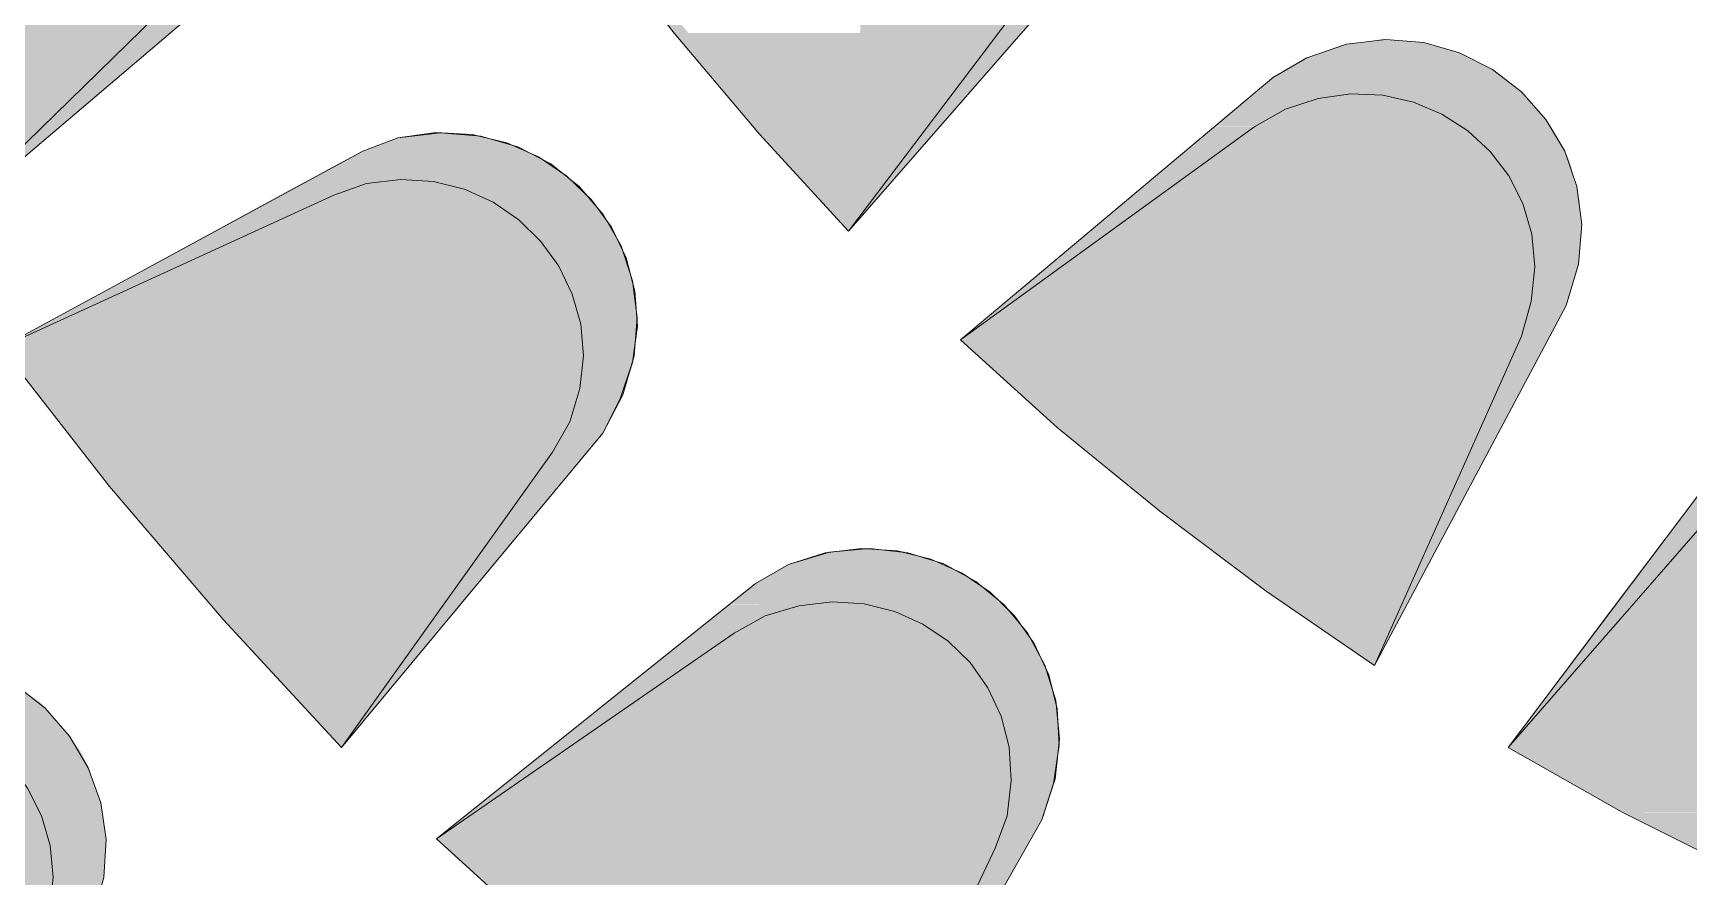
# Model space of a CAD drawing. Extents: x 0 to 245, y -13 to 205.
# Drawn here: x 110.05 to 136.17, y 60.4 to 73.71 of the extents above; entities that cross this region are included whole.
import ezdxf

# ---------------------------------------------------------------- set-up
doc = ezdxf.new("R2010")
doc.units = 0
doc.layers.add('FILL', color=8, linetype='Continuous')
doc.layers.add('GEOMETRY', color=7, linetype='Continuous')

msp = doc.modelspace()

# ---------------------------------------------------------------- hatches: boundary and pattern name
at = {"layer": 'FILL'}
for points in [[(122.911, 70.587), (127.153, 75.457), (127.489, 76.045), (127.683, 76.648), (127.745, 77.251), (127.685, 77.838), (127.514, 78.394), (127.241, 78.905), (126.876, 79.356), (126.431, 79.731), (125.914, 80.016), (125.337, 80.195), (124.708, 80.254), (124.04, 80.177), (123.459, 79.997)], [(108.351, 70.438), (113.265, 74.617), (113.688, 75.146), (113.974, 75.708), (114.133, 76.289), (114.17, 76.871), (114.092, 77.441), (113.908, 77.982), (113.623, 78.478), (113.246, 78.916), (112.782, 79.277), (112.24, 79.549), (111.625, 79.714), (110.946, 79.757), (110.335, 79.636)], [(117.721, 77.021), (118.911, 75.337), (120.162, 73.714), (121.505, 72.121), (122.91, 70.587)], [(122.911, 70.587), (126.359, 75.157)], [(126.359, 75.157), (126.877, 75.157), (122.911, 70.587)], [(105.849, 74.436), (106.857, 72.751), (110.703, 72.751)], [(105.849, 74.436), (112.442, 74.436), (110.703, 72.751)], [(108.351, 70.438), (112.442, 74.436)], [(112.442, 74.436), (113.051, 74.436), (108.351, 70.438)], [(120.163, 73.714), (121.506, 72.12), (124.07, 72.12)], [(120.163, 73.714), (125.26, 73.714), (124.07, 72.12)], [(131.211, 63.734), (134.232, 69.415), (134.428, 70.066), (134.481, 70.696), (134.404, 71.296), (134.211, 71.851), (133.916, 72.352), (133.532, 72.785), (133.074, 73.14), (132.554, 73.404), (131.988, 73.567), (131.388, 73.615), (130.768, 73.538), (130.143, 73.324), (129.625, 73.023)], [(130.386, 73.413), (130.142, 73.323), (132.706, 73.323)], [(130.722, 73.534), (130.386, 73.413), (132.523, 73.413)], [(130.386, 73.413), (132.523, 73.413), (132.706, 73.323)], [(131.028, 73.564), (130.722, 73.535), (132.096, 73.535)], [(130.722, 73.534), (132.096, 73.534), (132.523, 73.413)], [(131.333, 73.622), (131.028, 73.563), (131.944, 73.563)], [(131.028, 73.564), (131.944, 73.564), (132.096, 73.535)], [(130.142, 73.323), (129.806, 73.143), (133.073, 73.143)], [(130.142, 73.323), (132.706, 73.323), (133.073, 73.143)], [(124.679, 68.874), (129.624, 73.022)], [(129.625, 73.023), (129.32, 72.752), (133.563, 72.752)], [(129.806, 73.144), (129.624, 73.023), (133.225, 73.023)], [(129.625, 73.023), (133.226, 73.023), (133.563, 72.752)], [(129.806, 73.144), (133.073, 73.144), (133.225, 73.023)], [(106.857, 72.751), (110.703, 72.751), (108.351, 70.438)], [(129.226, 72.693), (129.013, 72.512), (129.806, 72.512)], [(129.32, 72.751), (129.226, 72.692), (130.327, 72.692)], [(129.226, 72.693), (130.327, 72.693), (129.806, 72.512)], [(133.531, 68.934), (133.683, 69.476), (133.738, 70.025), (133.691, 70.543), (133.552, 71.025), (133.331, 71.462), (133.037, 71.847), (132.682, 72.174), (132.274, 72.436), (131.824, 72.625), (131.343, 72.734), (130.839, 72.756), (130.324, 72.684), (129.807, 72.512), (129.32, 72.241)], [(129.32, 72.751), (130.876, 72.751), (130.327, 72.692)], [(130.265, 72.693), (129.99, 72.601), (131.944, 72.601)], [(130.6, 72.722), (130.265, 72.693), (131.578, 72.693)], [(130.265, 72.693), (131.577, 72.693), (131.944, 72.601)], [(130.844, 72.751), (130.6, 72.722), (131.393, 72.722)], [(130.6, 72.722), (131.393, 72.722), (131.578, 72.693)], [(130.876, 72.751), (133.562, 72.751)], [(130.876, 72.751), (133.562, 72.751)], [(130.876, 72.751), (131.426, 72.722), (133.592, 72.722)], [(130.876, 72.751), (133.562, 72.751), (133.592, 72.722)], [(131.426, 72.722), (131.974, 72.572), (133.715, 72.572)], [(131.426, 72.722), (133.592, 72.722), (133.715, 72.572)], [(129.013, 72.512), (128.677, 72.241), (129.32, 72.241)], [(129.013, 72.512), (129.806, 72.512), (129.32, 72.241)], [(129.747, 72.512), (129.472, 72.329), (132.432, 72.329)], [(129.99, 72.601), (129.747, 72.512), (132.127, 72.512)], [(129.747, 72.512), (132.127, 72.512), (132.432, 72.329)], [(129.99, 72.601), (131.944, 72.601), (132.127, 72.512)], [(131.973, 72.571), (132.461, 72.329), (133.927, 72.329)], [(131.973, 72.571), (133.714, 72.571), (133.927, 72.329)], [(114.914, 62.441), (119.034, 67.402), (119.352, 68.008), (119.53, 68.62), (119.578, 69.224), (119.506, 69.807), (119.324, 70.355), (119.041, 70.853), (118.669, 71.29), (118.216, 71.65), (117.692, 71.921), (117.108, 72.089), (116.474, 72.139), (115.799, 72.06), (115.249, 71.85)], [(119.034, 67.402), (119.308, 67.943), (119.505, 68.52), (119.58, 69.091), (119.542, 69.643), (119.403, 70.166), (119.171, 70.65), (118.857, 71.084), (118.47, 71.459), (118.021, 71.762), (117.52, 71.985), (116.975, 72.115), (116.399, 72.144), (115.799, 72.06), (115.249, 71.85)], [(116.41, 72.151), (116.134, 72.091), (117.05, 72.091)], [(121.505, 72.12), (124.069, 72.12), (122.91, 70.587)], [(124.679, 68.874), (129.32, 72.24)], [(128.677, 72.24), (124.771, 68.933)], [(128.677, 72.24), (129.32, 72.24), (124.771, 68.933)], [(129.259, 72.211), (128.984, 72.001), (132.89, 72.001)], [(129.471, 72.329), (129.258, 72.211), (132.616, 72.211)], [(129.259, 72.211), (132.616, 72.211), (132.89, 72.001)], [(129.471, 72.329), (132.431, 72.329), (132.616, 72.211)], [(132.462, 72.329), (132.494, 72.301), (133.958, 72.301)], [(132.462, 72.329), (133.928, 72.329), (133.958, 72.301)], [(132.494, 72.301), (132.89, 72.001), (134.14, 72.001)], [(132.494, 72.301), (133.958, 72.301), (134.14, 72.001)], [(109.542, 68.753), (115.249, 71.85)], [(115.249, 71.85), (114.883, 71.671), (118.179, 71.671)], [(115.494, 71.94), (115.249, 71.85), (117.812, 71.85)], [(115.249, 71.85), (117.813, 71.85), (118.179, 71.671)], [(115.798, 72.06), (115.493, 71.94), (117.629, 71.94)], [(115.494, 71.94), (117.63, 71.94), (117.812, 71.85)], [(115.798, 72.06), (117.202, 72.06), (117.629, 71.94)], [(116.134, 72.091), (115.799, 72.06), (117.203, 72.06)], [(116.134, 72.091), (117.05, 72.091), (117.203, 72.06)], [(128.983, 72.001), (128.403, 71.579), (133.255, 71.579)], [(128.983, 72.001), (132.889, 72.001), (133.255, 71.579)], [(132.889, 72.001), (133.073, 71.759), (134.263, 71.759)], [(132.889, 72.001), (134.14, 72.001), (134.263, 71.759)], [(114.883, 71.671), (114.394, 71.4), (118.515, 71.4)], [(114.883, 71.671), (118.179, 71.671), (118.515, 71.4)], [(128.403, 71.579), (127.732, 71.099), (133.5, 71.099)], [(128.403, 71.579), (133.256, 71.579), (133.5, 71.099)], [(133.073, 71.759), (133.256, 71.579), (134.325, 71.579)], [(133.073, 71.759), (134.263, 71.759), (134.325, 71.579)], [(133.255, 71.579), (133.469, 71.188), (134.415, 71.188)], [(133.255, 71.579), (134.324, 71.579), (134.415, 71.188)], [(114.273, 71.339), (113.936, 71.158), (114.792, 71.158)], [(114.393, 71.4), (114.273, 71.339), (115.309, 71.339)], [(114.273, 71.339), (115.309, 71.339), (114.792, 71.158)], [(114.393, 71.4), (115.86, 71.4), (115.309, 71.339)], [(118.24, 67.101), (118.514, 67.582), (118.675, 68.106), (118.729, 68.623), (118.686, 69.123), (118.554, 69.596), (118.341, 70.034), (118.056, 70.428), (117.708, 70.768), (117.304, 71.045), (116.854, 71.25), (116.366, 71.373), (115.848, 71.406), (115.309, 71.339), (114.792, 71.159)], [(115.586, 71.369), (115.249, 71.309), (116.563, 71.309)], [(115.83, 71.4), (115.586, 71.37), (116.378, 71.37)], [(115.586, 71.369), (116.378, 71.369), (116.563, 71.309)], [(115.86, 71.4), (116.41, 71.37), (118.577, 71.37)], [(115.86, 71.4), (118.514, 71.4), (118.577, 71.37)], [(116.41, 71.369), (116.654, 71.309), (118.667, 71.309)], [(116.41, 71.369), (118.577, 71.369), (118.667, 71.309)], [(109.542, 68.753), (114.792, 71.158)], [(113.937, 71.158), (110.212, 69.114), (110.335, 69.114)], [(113.937, 71.158), (114.791, 71.158), (110.335, 69.114)], [(114.731, 71.129), (114.393, 70.978), (117.416, 70.978)], [(114.731, 71.129), (117.111, 71.129), (117.416, 70.978)], [(115.005, 71.219), (114.732, 71.129), (117.111, 71.129)], [(115.249, 71.31), (115.005, 71.219), (116.928, 71.219)], [(115.005, 71.219), (116.928, 71.219), (117.111, 71.129)], [(115.249, 71.31), (116.562, 71.31), (116.928, 71.219)], [(116.654, 71.31), (116.958, 71.219), (118.727, 71.219)], [(116.654, 71.31), (118.667, 71.31), (118.727, 71.219)], [(116.958, 71.219), (117.446, 70.948), (118.943, 70.948)], [(116.958, 71.219), (118.728, 71.219), (118.943, 70.948)], [(127.732, 71.099), (126.999, 70.558), (133.683, 70.558)], [(127.732, 71.099), (133.5, 71.099), (133.683, 70.558)], [(133.469, 71.189), (133.531, 71.069), (134.446, 71.069)], [(133.469, 71.189), (134.415, 71.189), (134.446, 71.069)], [(133.531, 71.069), (133.683, 70.588), (134.476, 70.588)], [(133.531, 71.069), (134.446, 71.069), (134.476, 70.588)], [(114.393, 70.978), (113.663, 70.649), (117.874, 70.649)], [(114.393, 70.978), (117.415, 70.978), (117.874, 70.649)], [(117.446, 70.948), (117.599, 70.827), (119.065, 70.827)], [(117.446, 70.948), (118.943, 70.948), (119.065, 70.827)], [(117.599, 70.827), (117.874, 70.616), (119.156, 70.616)], [(117.599, 70.827), (119.065, 70.827), (119.156, 70.616)], [(113.663, 70.649), (112.747, 70.227), (118.24, 70.227)], [(113.663, 70.649), (117.875, 70.649), (118.24, 70.227)], [(117.875, 70.616), (118.149, 70.287), (119.339, 70.287)], [(117.875, 70.616), (119.156, 70.616), (119.339, 70.287)], [(126.999, 70.558), (126.268, 70.017), (133.744, 70.017)], [(126.999, 70.558), (133.684, 70.558), (133.744, 70.017)], [(133.683, 70.587), (133.683, 70.558), (134.476, 70.558)], [(133.683, 70.587), (134.476, 70.587), (134.476, 70.558)], [(133.683, 70.558), (133.744, 70.017), (134.415, 70.017)], [(133.683, 70.558), (134.476, 70.558), (134.415, 70.017)], [(118.149, 70.287), (118.24, 70.196), (119.37, 70.196)], [(118.149, 70.287), (119.338, 70.287), (119.37, 70.196)], [(112.747, 70.227), (111.679, 69.746), (118.485, 69.746)], [(112.747, 70.227), (118.24, 70.227), (118.485, 69.746)], [(118.24, 70.196), (118.514, 69.716), (119.522, 69.716)], [(118.24, 70.196), (119.37, 70.196), (119.522, 69.716)], [(126.267, 70.017), (125.503, 69.476), (133.683, 69.476)], [(126.267, 70.017), (133.744, 70.017), (133.683, 69.476)], [(133.744, 70.017), (133.744, 69.987), (134.416, 69.987)], [(133.744, 70.017), (134.416, 70.017), (134.416, 69.987)], [(133.744, 69.987), (133.683, 69.476), (134.232, 69.476)], [(133.744, 69.987), (134.416, 69.987), (134.232, 69.476)], [(111.678, 69.745), (110.549, 69.205), (118.666, 69.205)], [(111.678, 69.745), (118.485, 69.745), (118.666, 69.205)], [(118.514, 69.716), (119.522, 69.716)], [(118.514, 69.716), (119.522, 69.716)], [(118.514, 69.716), (118.666, 69.205), (119.582, 69.205)], [(118.514, 69.716), (119.522, 69.716), (119.582, 69.205)], [(125.504, 69.476), (124.772, 68.934), (133.531, 68.934)], [(125.504, 69.476), (133.684, 69.476), (133.531, 68.934)], [(133.653, 69.414), (133.531, 68.934), (133.989, 68.934)], [(133.683, 69.476), (133.653, 69.414), (134.232, 69.414)], [(133.653, 69.414), (134.232, 69.414), (133.989, 68.934)], [(133.683, 69.476), (134.232, 69.476), (134.232, 69.414)], [(110.549, 69.205), (109.541, 68.753), (118.728, 68.753)], [(110.213, 69.114), (110.336, 69.114), (109.542, 68.753)], [(110.549, 69.205), (118.666, 69.205), (118.728, 68.753)], [(118.667, 69.205), (118.667, 69.114), (119.583, 69.114)], [(118.667, 69.205), (119.583, 69.205), (119.583, 69.114)], [(118.667, 69.114), (118.728, 68.634), (119.522, 68.634)], [(118.667, 69.114), (119.583, 69.114), (119.522, 68.634)], [(109.542, 68.753), (111.252, 66.56), (113.052, 64.455), (114.914, 62.441)], [(109.542, 68.753), (109.634, 68.664), (118.728, 68.664)], [(109.542, 68.753), (118.728, 68.753), (118.728, 68.664)], [(124.771, 68.934), (124.679, 68.873)], [(124.771, 68.934), (124.679, 68.873), (133.469, 68.873)], [(124.679, 68.874), (126.205, 67.492), (127.825, 66.169), (129.501, 64.906), (131.21, 63.733)], [(124.679, 68.874), (126.205, 67.492), (132.859, 67.492)], [(124.679, 68.874), (133.469, 68.874), (132.859, 67.492)], [(124.771, 68.934), (133.531, 68.934), (133.469, 68.873)], [(133.469, 68.874), (133.927, 68.874), (131.21, 63.733)], [(131.211, 63.734), (133.531, 68.934)], [(133.531, 68.934), (133.469, 68.873), (133.927, 68.873)], [(133.531, 68.934), (133.989, 68.934), (133.927, 68.873)], [(109.634, 68.664), (110.062, 68.122), (118.667, 68.122)], [(109.634, 68.664), (118.728, 68.664), (118.667, 68.122)], [(118.699, 68.515), (118.667, 68.093), (119.37, 68.093)], [(118.728, 68.634), (118.699, 68.515), (119.522, 68.515)], [(118.699, 68.515), (119.522, 68.515), (119.37, 68.093)], [(118.728, 68.634), (119.522, 68.634), (119.522, 68.515)], [(110.062, 68.122), (110.458, 67.582), (118.514, 67.582)], [(110.062, 68.122), (118.666, 68.122), (118.514, 67.582)], [(118.606, 67.943), (118.514, 67.583), (119.125, 67.583)], [(118.667, 68.093), (118.606, 67.943), (119.309, 67.943)], [(118.606, 67.943), (119.308, 67.943), (119.125, 67.583)], [(118.667, 68.093), (119.37, 68.093), (119.309, 67.943)], [(110.458, 67.582), (110.824, 67.101), (118.24, 67.101)], [(110.458, 67.582), (118.515, 67.582), (118.24, 67.101)], [(118.422, 67.402), (118.239, 67.101), (118.758, 67.101)], [(118.514, 67.582), (118.422, 67.401), (119.034, 67.401)], [(118.422, 67.402), (119.033, 67.402), (118.758, 67.101)], [(118.514, 67.582), (119.124, 67.582), (119.034, 67.401)], [(126.206, 67.492), (127.825, 66.169), (132.279, 66.169)], [(126.206, 67.492), (132.859, 67.492), (132.279, 66.169)], [(133.317, 62.441), (137.193, 67.583)], [(110.824, 67.101), (111.252, 66.56), (117.875, 66.56)], [(110.824, 67.101), (118.24, 67.101), (117.875, 66.56)], [(114.914, 62.441), (118.24, 67.101)], [(118.24, 67.101), (118.759, 67.101), (114.914, 62.441)], [(133.317, 62.441), (137.071, 66.74)], [(136.552, 66.739), (134.812, 64.455), (135.056, 64.455)], [(136.552, 66.739), (137.071, 66.739), (135.056, 64.455)], [(111.252, 66.56), (113.052, 64.456), (116.378, 64.456)], [(111.252, 66.56), (117.875, 66.56), (116.378, 64.456)], [(127.825, 66.169), (129.502, 64.906), (131.73, 64.906)], [(127.825, 66.169), (132.279, 66.169), (131.73, 64.906)], [(136.492, 66.079), (136.033, 65.537), (141.892, 65.537)], [(122.788, 55.708), (125.961, 61.299), (126.171, 61.947), (126.241, 62.578), (126.183, 63.18), (126.01, 63.74), (125.734, 64.248), (125.367, 64.691), (124.923, 65.058), (124.413, 65.336), (123.849, 65.514), (123.245, 65.58), (122.612, 65.521), (121.964, 65.327), (121.445, 65.026)], [(125.961, 61.299), (126.147, 61.87), (126.235, 62.476), (126.206, 63.052), (126.072, 63.589), (125.843, 64.081), (125.531, 64.517), (125.147, 64.89), (124.703, 65.191), (124.209, 65.412), (123.677, 65.544), (123.118, 65.58), (122.543, 65.51), (121.964, 65.327), (121.445, 65.027)], [(121.964, 65.327), (121.506, 65.056), (124.925, 65.056)], [(122.055, 65.357), (121.963, 65.328), (124.405, 65.328)], [(121.964, 65.327), (124.405, 65.327), (124.925, 65.056)], [(122.574, 65.507), (122.055, 65.357), (124.375, 65.357)], [(122.055, 65.357), (124.374, 65.357), (124.405, 65.328)], [(122.665, 65.537), (122.574, 65.507), (123.825, 65.507)], [(122.574, 65.507), (123.825, 65.507), (124.375, 65.357)], [(123.184, 65.568), (122.664, 65.538), (123.794, 65.538)], [(122.665, 65.537), (123.794, 65.537), (123.825, 65.507)], [(136.033, 65.537), (135.546, 64.997), (141.955, 64.997)], [(136.033, 65.537), (141.892, 65.537), (141.955, 64.997)], [(121.505, 65.056), (121.444, 65.027), (124.954, 65.027)], [(121.505, 65.056), (124.924, 65.056), (124.954, 65.027)], [(116.41, 60.997), (121.445, 65.026)], [(121.445, 65.027), (121.079, 64.726), (125.291, 64.726)], [(121.445, 65.027), (124.955, 65.027), (125.291, 64.726)], [(129.502, 64.906), (131.731, 64.906), (131.211, 63.733)], [(135.546, 64.997), (135.057, 64.455), (141.923, 64.455)], [(135.546, 64.997), (141.955, 64.997), (141.923, 64.455)], [(121.017, 64.696), (120.803, 64.516), (121.597, 64.516)], [(121.079, 64.726), (121.017, 64.697), (122.147, 64.697)], [(121.017, 64.696), (122.147, 64.696), (121.597, 64.516)], [(121.079, 64.726), (122.697, 64.726), (122.147, 64.697)], [(125.228, 60.849), (125.413, 61.359), (125.479, 61.917), (125.444, 62.445), (125.318, 62.936), (125.11, 63.383), (124.829, 63.779), (124.484, 64.116), (124.085, 64.387), (123.641, 64.587), (123.161, 64.706), (122.654, 64.739), (122.13, 64.678), (121.597, 64.517), (121.11, 64.245)], [(121.658, 64.546), (121.567, 64.484), (123.825, 64.484)], [(122.086, 64.664), (121.658, 64.546), (123.764, 64.546)], [(121.658, 64.546), (123.763, 64.546), (123.825, 64.484)], [(122.239, 64.696), (122.086, 64.664), (123.276, 64.664)], [(122.086, 64.664), (123.277, 64.664), (123.764, 64.546)], [(122.665, 64.726), (122.239, 64.697), (123.215, 64.697)], [(122.239, 64.696), (123.215, 64.696), (123.276, 64.664)], [(122.697, 64.726), (123.246, 64.697), (125.382, 64.697)], [(122.697, 64.726), (125.291, 64.726), (125.382, 64.697)], [(123.246, 64.696), (123.277, 64.664), (125.382, 64.664)], [(123.246, 64.696), (125.382, 64.696), (125.382, 64.664)], [(123.277, 64.664), (123.795, 64.517), (125.504, 64.517)], [(123.277, 64.664), (125.381, 64.664), (125.504, 64.517)], [(113.051, 64.455), (116.377, 64.455), (114.913, 62.44)], [(120.803, 64.517), (120.467, 64.246), (121.11, 64.246)], [(120.803, 64.517), (121.597, 64.517), (121.11, 64.246)], [(121.17, 64.275), (121.079, 64.216), (124.315, 64.216)], [(121.567, 64.485), (121.17, 64.275), (124.253, 64.275)], [(121.17, 64.275), (124.253, 64.275), (124.315, 64.216)], [(121.567, 64.485), (123.825, 64.485), (124.253, 64.275)], [(123.795, 64.517), (124.284, 64.275), (125.718, 64.275)], [(123.795, 64.517), (125.504, 64.517), (125.718, 64.275)], [(124.284, 64.275), (124.344, 64.185), (125.779, 64.185)], [(124.284, 64.275), (125.718, 64.275), (125.779, 64.185)], [(134.813, 64.455), (135.056, 64.455), (133.317, 62.44)], [(135.056, 64.455), (133.317, 62.44), (141.527, 62.44)], [(135.056, 64.455), (141.922, 64.455), (141.527, 62.44)], [(116.41, 60.997), (121.11, 64.245)], [(120.467, 64.245), (116.776, 61.299), (116.835, 61.299)], [(120.467, 64.245), (121.11, 64.245), (116.835, 61.299)], [(121.079, 64.216), (120.652, 63.914), (124.68, 63.914)], [(121.079, 64.216), (124.314, 64.216), (124.68, 63.914)], [(124.343, 64.185), (124.71, 63.914), (125.901, 63.914)], [(124.343, 64.185), (125.779, 64.185), (125.901, 63.914)], [(106.216, 53.784), (110.672, 59.194), (110.988, 59.784), (111.16, 60.386), (111.198, 60.986), (111.113, 61.569), (110.917, 62.119), (110.621, 62.621), (110.236, 63.061), (109.774, 63.423), (109.245, 63.693), (108.661, 63.855), (108.034, 63.893), (107.375, 63.794), (106.826, 63.554)], [(120.652, 63.914), (120.009, 63.493), (125.046, 63.493)], [(120.652, 63.914), (124.679, 63.914), (125.046, 63.493)], [(124.711, 63.914), (124.893, 63.643), (126.053, 63.643)], [(124.711, 63.914), (125.901, 63.914), (126.053, 63.643)], [(120.009, 63.493), (119.308, 63.013), (125.29, 63.013)], [(120.009, 63.493), (125.045, 63.493), (125.29, 63.013)], [(124.892, 63.644), (125.045, 63.494), (126.083, 63.494)], [(124.892, 63.644), (126.052, 63.644), (126.083, 63.494)], [(125.046, 63.493), (125.26, 63.073), (126.206, 63.073)], [(125.046, 63.493), (126.084, 63.493), (126.206, 63.073)], [(106.582, 63.433), (106.033, 63.132), (110.184, 63.132)], [(106.582, 63.433), (109.756, 63.433), (110.184, 63.132)], [(109.878, 58.863), (110.152, 59.344), (110.311, 59.874), (110.363, 60.393), (110.316, 60.893), (110.178, 61.364), (109.96, 61.799), (109.668, 62.187), (109.313, 62.519), (108.903, 62.788), (108.447, 62.984), (107.952, 63.098), (107.43, 63.121), (106.887, 63.043), (106.367, 62.862)], [(107.437, 63.132), (108.016, 63.073), (110.212, 63.073)], [(107.437, 63.132), (110.183, 63.132), (110.212, 63.073)], [(108.016, 63.073), (110.245, 63.073)], [(108.016, 63.073), (110.245, 63.073)], [(108.107, 63.073), (108.535, 62.952), (110.336, 62.952)], [(108.107, 63.073), (110.245, 63.073), (110.336, 62.952)], [(119.308, 63.013), (118.544, 62.471), (125.442, 62.471)], [(119.308, 63.013), (125.29, 63.013), (125.442, 62.471)], [(125.259, 63.073), (125.29, 62.982), (126.205, 62.982)], [(125.259, 63.073), (126.205, 63.073), (126.205, 62.982)], [(125.291, 62.983), (125.442, 62.471), (126.236, 62.471)], [(125.291, 62.983), (126.206, 62.983), (126.236, 62.471)], [(108.535, 62.952), (109.054, 62.712), (110.55, 62.712)], [(108.535, 62.952), (110.336, 62.952), (110.55, 62.712)], [(109.053, 62.712), (109.175, 62.592), (110.64, 62.592)], [(109.053, 62.712), (110.549, 62.712), (110.64, 62.592)], [(109.176, 62.592), (109.482, 62.382), (110.794, 62.382)], [(109.176, 62.592), (110.641, 62.592), (110.794, 62.382)], [(118.545, 62.471), (117.752, 61.931), (125.474, 61.931)], [(118.545, 62.471), (125.442, 62.471), (125.474, 61.931)], [(125.442, 62.471), (126.236, 62.471)], [(125.442, 62.471), (126.236, 62.471)], [(125.442, 62.471), (125.473, 61.901), (126.175, 61.901)], [(125.442, 62.471), (126.236, 62.471), (126.175, 61.901)], [(133.317, 62.441), (135.118, 61.42), (136.98, 60.488), (138.902, 59.646), (140.826, 58.864)], [(133.317, 62.441), (135.118, 61.42), (141.343, 61.42)], [(133.317, 62.441), (141.527, 62.441), (141.343, 61.42)], [(109.481, 62.382), (109.755, 62.082), (110.946, 62.082)], [(109.481, 62.382), (110.793, 62.382), (110.946, 62.082)], [(104.597, 61.96), (103.651, 61.48), (110.121, 61.48)], [(104.597, 61.96), (109.847, 61.96), (110.121, 61.48)], [(109.755, 62.082), (109.847, 61.96), (110.975, 61.96)], [(109.755, 62.082), (110.945, 62.082), (110.975, 61.96)], [(109.847, 61.96), (110.121, 61.509), (111.129, 61.509)], [(109.847, 61.96), (110.975, 61.96), (111.129, 61.509)], [(117.752, 61.931), (116.928, 61.389), (125.413, 61.389)], [(117.752, 61.931), (125.474, 61.931), (125.413, 61.389)], [(125.473, 61.87), (125.412, 61.358), (125.993, 61.358)], [(125.473, 61.901), (125.473, 61.871), (126.146, 61.871)], [(125.473, 61.901), (126.175, 61.901), (126.146, 61.871)], [(125.473, 61.87), (126.146, 61.87), (125.993, 61.358)], [(103.651, 61.48), (102.614, 60.968), (110.305, 60.968)], [(103.651, 61.48), (110.122, 61.48), (110.305, 60.968)], [(110.122, 61.509), (110.122, 61.48), (111.13, 61.48)], [(110.122, 61.509), (111.13, 61.509), (111.13, 61.48)], [(110.122, 61.48), (110.306, 60.968), (111.191, 60.968)], [(110.122, 61.48), (111.13, 61.48), (111.191, 60.968)], [(135.118, 61.419), (136.98, 60.487), (141.161, 60.487)], [(135.118, 61.419), (141.344, 61.419), (141.161, 60.487)], [(116.927, 61.389), (116.409, 60.997), (125.29, 60.997)], [(116.776, 61.299), (116.836, 61.299), (116.41, 60.997)], [(116.927, 61.389), (125.412, 61.389), (125.29, 60.997)], [(125.382, 61.299), (125.229, 60.849), (125.688, 60.849)], [(125.413, 61.359), (125.382, 61.299), (125.961, 61.299)], [(125.382, 61.299), (125.961, 61.299), (125.688, 60.849)], [(125.413, 61.359), (125.993, 61.359), (125.961, 61.299)], [(102.614, 60.968), (101.546, 60.398), (110.366, 60.398)], [(102.614, 60.968), (110.305, 60.968), (110.366, 60.398)], [(110.305, 60.968), (110.305, 60.907), (111.191, 60.907)], [(110.305, 60.968), (111.191, 60.968), (111.191, 60.907)], [(110.305, 60.907), (110.366, 60.397), (111.159, 60.397)], [(110.305, 60.907), (111.191, 60.907), (111.159, 60.397)], [(116.41, 60.997), (118.455, 59.134), (120.591, 57.36), (122.788, 55.708)], [(116.41, 60.997), (116.561, 60.849), (125.228, 60.849)], [(116.41, 60.997), (125.291, 60.997), (125.228, 60.849)], [(116.562, 60.849), (118.455, 59.134), (124.435, 59.134)], [(116.562, 60.849), (125.228, 60.849), (124.435, 59.134)], [(122.788, 55.708), (125.228, 60.849)], [(125.228, 60.849), (125.686, 60.849), (122.788, 55.708)]]:
    msp.add_hatch(color=7, dxfattribs=at).paths.add_polyline_path(points)

# ---------------------------------------------------------------- linework, layer by layer
at = {"layer": 'GEOMETRY', "lineweight": 13}
for points in [[(122.911, 70.587), (127.153, 75.457), (127.489, 76.045), (127.683, 76.648), (127.745, 77.251), (127.685, 77.838), (127.514, 78.394), (127.241, 78.905), (126.876, 79.356), (126.431, 79.731), (125.914, 80.016), (125.337, 80.195), (124.708, 80.254), (124.04, 80.177), (123.459, 79.997)], [(108.351, 70.438), (113.265, 74.617), (113.688, 75.146), (113.974, 75.708), (114.133, 76.289), (114.17, 76.871), (114.092, 77.441), (113.908, 77.982), (113.623, 78.478), (113.246, 78.916), (112.782, 79.277), (112.24, 79.549), (111.625, 79.714), (110.946, 79.757), (110.335, 79.636)], [(117.721, 77.021), (118.911, 75.337), (120.162, 73.714), (121.505, 72.121), (122.91, 70.587)], [(122.911, 70.587), (126.359, 75.157)], [(108.351, 70.438), (112.442, 74.436)], [(131.211, 63.734), (134.232, 69.415), (134.428, 70.066), (134.481, 70.696), (134.404, 71.296), (134.211, 71.851), (133.916, 72.352), (133.532, 72.785), (133.074, 73.14), (132.554, 73.404), (131.988, 73.567), (131.388, 73.615), (130.768, 73.538), (130.143, 73.324), (129.625, 73.023)], [(124.679, 68.874), (129.624, 73.022)], [(133.531, 68.934), (133.683, 69.476), (133.738, 70.025), (133.691, 70.543), (133.552, 71.025), (133.331, 71.462), (133.037, 71.847), (132.682, 72.174), (132.274, 72.436), (131.824, 72.625), (131.343, 72.734), (130.839, 72.756), (130.324, 72.684), (129.807, 72.512), (129.32, 72.241)], [(114.914, 62.441), (119.034, 67.402), (119.352, 68.008), (119.53, 68.62), (119.578, 69.224), (119.506, 69.807), (119.324, 70.355), (119.041, 70.853), (118.669, 71.29), (118.216, 71.65), (117.692, 71.921), (117.108, 72.089), (116.474, 72.139), (115.799, 72.06), (115.249, 71.85)], [(119.034, 67.402), (119.308, 67.943), (119.505, 68.52), (119.58, 69.091), (119.542, 69.643), (119.403, 70.166), (119.171, 70.65), (118.857, 71.084), (118.47, 71.459), (118.021, 71.762), (117.52, 71.985), (116.975, 72.115), (116.399, 72.144), (115.799, 72.06), (115.249, 71.85)], [(124.679, 68.874), (129.32, 72.24)], [(109.542, 68.753), (115.249, 71.85)], [(118.24, 67.101), (118.514, 67.582), (118.675, 68.106), (118.729, 68.623), (118.686, 69.123), (118.554, 69.596), (118.341, 70.034), (118.056, 70.428), (117.708, 70.768), (117.304, 71.045), (116.854, 71.25), (116.366, 71.373), (115.848, 71.406), (115.309, 71.339), (114.792, 71.159)], [(109.542, 68.753), (114.792, 71.158)], [(109.542, 68.753), (111.252, 66.56), (113.052, 64.455), (114.914, 62.441)], [(124.679, 68.874), (126.205, 67.492), (127.825, 66.169), (129.501, 64.906), (131.21, 63.733)], [(131.211, 63.734), (133.531, 68.934)], [(133.317, 62.441), (137.193, 67.583)], [(114.914, 62.441), (118.24, 67.101)], [(133.317, 62.441), (137.071, 66.74)], [(122.788, 55.708), (125.961, 61.299), (126.171, 61.947), (126.241, 62.578), (126.183, 63.18), (126.01, 63.74), (125.734, 64.248), (125.367, 64.691), (124.923, 65.058), (124.413, 65.336), (123.849, 65.514), (123.245, 65.58), (122.612, 65.521), (121.964, 65.327), (121.445, 65.026)], [(125.961, 61.299), (126.147, 61.87), (126.235, 62.476), (126.206, 63.052), (126.072, 63.589), (125.843, 64.081), (125.531, 64.517), (125.147, 64.89), (124.703, 65.191), (124.209, 65.412), (123.677, 65.544), (123.118, 65.58), (122.543, 65.51), (121.964, 65.327), (121.445, 65.027)], [(116.41, 60.997), (121.445, 65.026)], [(125.228, 60.849), (125.413, 61.359), (125.479, 61.917), (125.444, 62.445), (125.318, 62.936), (125.11, 63.383), (124.829, 63.779), (124.484, 64.116), (124.085, 64.387), (123.641, 64.587), (123.161, 64.706), (122.654, 64.739), (122.13, 64.678), (121.597, 64.517), (121.11, 64.245)], [(116.41, 60.997), (121.11, 64.245)], [(106.216, 53.784), (110.672, 59.194), (110.988, 59.784), (111.16, 60.386), (111.198, 60.986), (111.113, 61.569), (110.917, 62.119), (110.621, 62.621), (110.236, 63.061), (109.774, 63.423), (109.245, 63.693), (108.661, 63.855), (108.034, 63.893), (107.375, 63.794), (106.826, 63.554)], [(109.878, 58.863), (110.152, 59.344), (110.311, 59.874), (110.363, 60.393), (110.316, 60.893), (110.178, 61.364), (109.96, 61.799), (109.668, 62.187), (109.313, 62.519), (108.903, 62.788), (108.447, 62.984), (107.952, 63.098), (107.43, 63.121), (106.887, 63.043), (106.367, 62.862)], [(133.317, 62.441), (135.118, 61.42), (136.98, 60.488), (138.902, 59.646), (140.826, 58.864)], [(116.41, 60.997), (118.455, 59.134), (120.591, 57.36), (122.788, 55.708)], [(122.788, 55.708), (125.228, 60.849)]]:
    msp.add_lwpolyline(points, dxfattribs=at)

doc.saveas('drawing.dxf')
